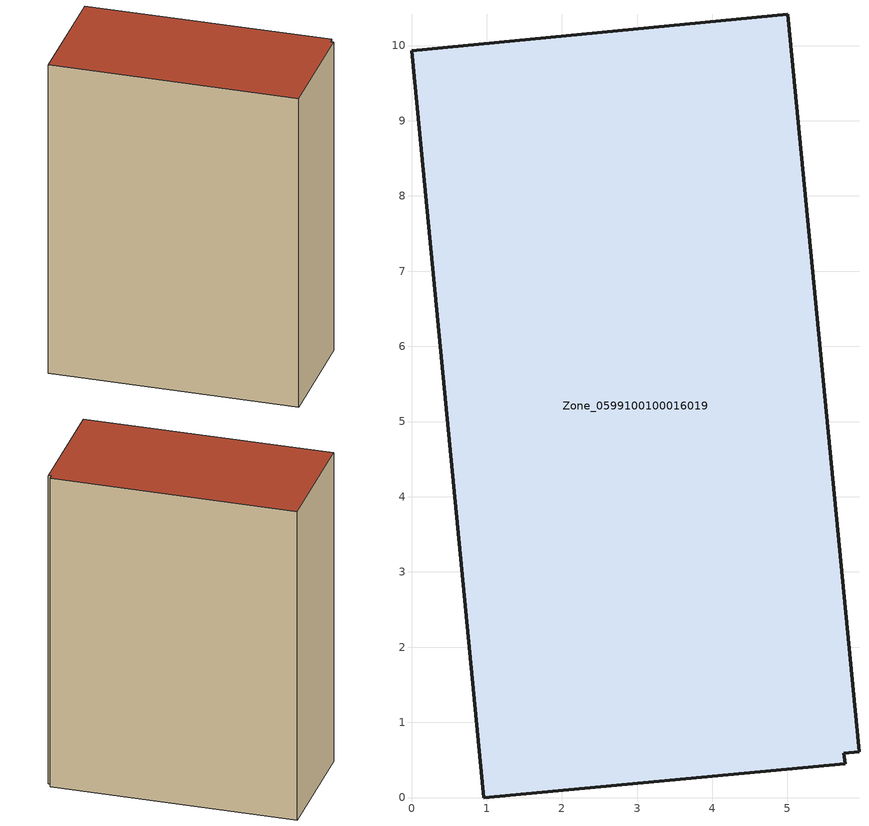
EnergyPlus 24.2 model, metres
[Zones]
Zone_0599100100016019
 floor ground (C_G): 0,9.93 5.01,10.41 5.95,0.61 5.75,0.59 5.77,0.45 0.96,0 z0
 wall outside (C_F): 5.01,10.41 0,9.93 0.96,0 5.77,0.45 5.75,0.59 5.95,0.61 5.01,10.41 z0:13.33
 roof outside (C_R): 0.96,0 5.77,0.45 5.75,0.59 5.95,0.61 5.01,10.41 0,9.93 z13.33
[BUILDING]
Pand.0599100100016019: North Axis=0; Terrain=City; Loads Convergence Tolerance Value=0.04; Temperature Convergence Tolerance Value=0.4; Solar Distribution=FullExterior; Maximum Number of Warmup Days=25; Minimum Number of Warmup Days=1
[Site:Location]
Rotterdam.The.Hague.AP_ZH_NLD Design_Conditions: Latitude=51.96; Longitude=4.45; Time Zone=1; Elevation=-4.5
[SITE:GROUNDTEMPERATURE:BUILDINGSURFACE]
18, 18, 18, 18, 18, 18, 18, 18, 18, 18, 18, 18
[MATERIAL] Thermal Absorptance=0.9; Solar Absorptance=0.7; Visible Absorptance=0.7
Name | Roughness | Thickness | Conductivity | Density | Specific Heat
G.TI.2015-2018 | MediumSmooth | 0.15 | 0.0428571 | 540 | 1210
F.TI.2015-2018 | Rough | 0.3 | 0.0666667 | 1920 | 840
R.TI.2015-2018 | MediumRough | 0.2 | 0.0333333 | 1500 | 1000
[CONSTRUCTION]
C_G: G.TI.2015-2018
C_F: F.TI.2015-2018
C_R: R.TI.2015-2018
[ZONE]
Zone_0599100100016019: Type=1; Multiplier=1; Ceiling Height=Autocalculate; Volume=Autocalculate; Floor Area=autocalculate; Part of Total Floor Area=Yes
[ZONEINFILTRATION:DESIGNFLOWRATE]
Infil_Zone_0599100100016019: Zone or ZoneList or Space or SpaceList=Zone_0599100100016019; Schedule=AlwaysOn; Design Flow Rate Calculation Method=Flow/Area; Flow Rate per Floor Area=0.0015; Constant Term Coefficient=1; Temperature Term Coefficient=0; Velocity Term Coefficient=0; Velocity Squared Term Coefficient=0
[HVACTEMPLATE:ZONE:IDEALLOADSAIRSYSTEM]
Zone_0599100100016019: Maximum Heating Supply Air Temperature=50; Minimum Cooling Supply Air Temperature=13; Maximum Heating Supply Air Humidity Ratio=0.0156; Minimum Cooling Supply Air Humidity Ratio=0.0077; Heating Limit=NoLimit; Cooling Limit=NoLimit; Dehumidification Control Type=ConstantSensibleHeatRatio; Cooling Sensible Heat Ratio=0.7; Dehumidification Setpoint=60; Humidification Control Type=None; Humidification Setpoint=30; Outdoor Air Method=None; Outdoor Air Flow Rate per Person=0.00944; Outdoor Air Flow Rate per Zone Floor Area=0; Outdoor Air Flow Rate per Zone=0; Demand Controlled Ventilation Type=None; Outdoor Air Economizer Type=NoEconomizer; Heat Recovery Type=None; Sensible Heat Recovery Effectiveness=0.7; Latent Heat Recovery Effectiveness=0.65
[ZONECONTROL:THERMOSTAT]
ThermostatControl_Zone_0599100100016019: Zone or ZoneList=Zone_0599100100016019; Control Type Schedule=DualSetpointControlType; Control 1=Thermostat_Zone_0599100100016019; Temperature Difference Between Cutout And Setpoint=0
[THERMOSTATSETPOINT:DUALSETPOINT]
Thermostat_Zone_0599100100016019: Heating Setpoint Temperature Schedule=HeatingSetpoint_Zone_0599100100016019; Cooling Setpoint Temperature Schedule=CoolingSetpoint_Zone_0599100100016019
[SCHEDULE:COMPACT]
HeatingSetpoint_Zone_0599100100016019: Through: 12/31, For: AllDays, Until: 24:00, 21
CoolingSetpoint_Zone_0599100100016019: Through: 12/31, For: AllDays, Until: 24:00, 24
DualSetpointControlType: Through: 12/31, For: AllDays, Until: 24:00, 4
AlwaysOn: Through: 12/31, For: AllDays, Until: 24:00, 1
